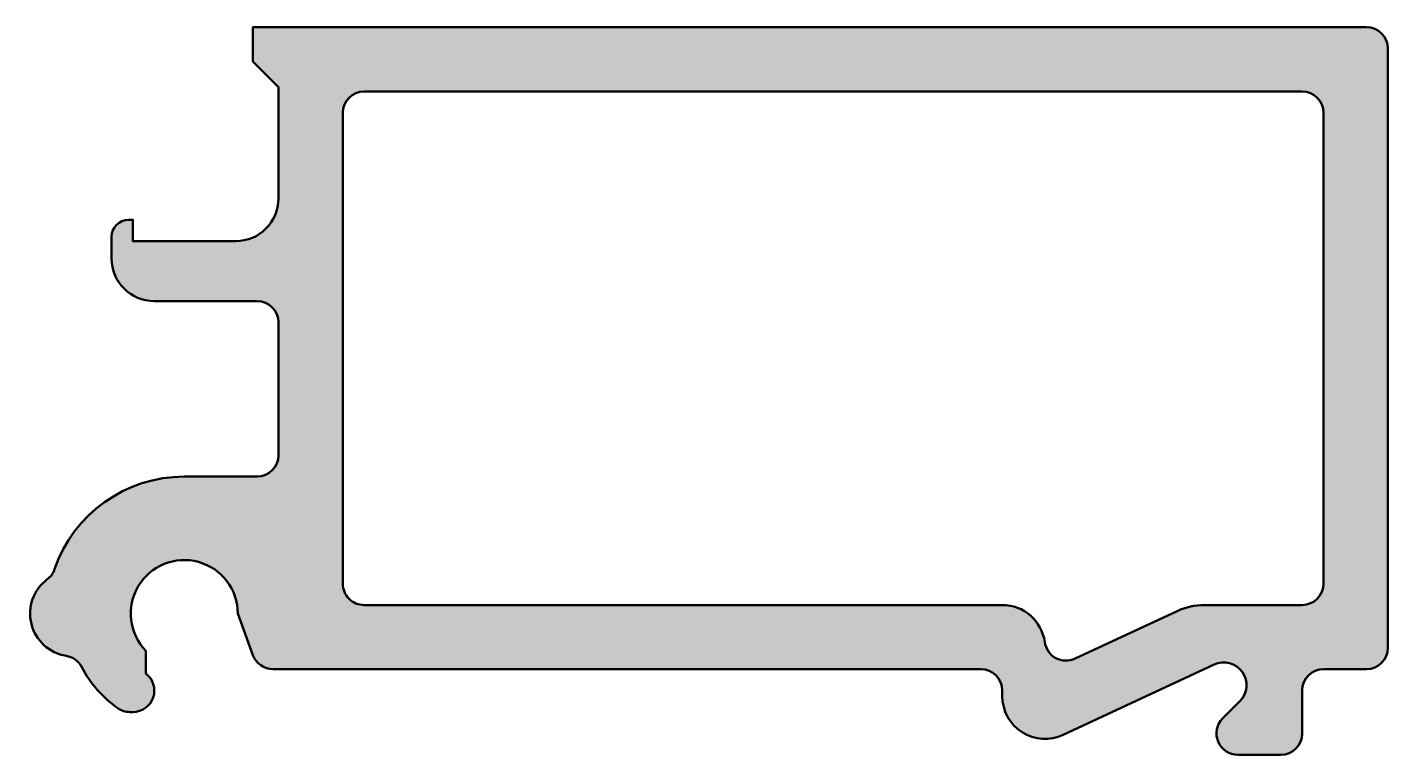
# Model space of a CAD drawing. Extents: x -4.8 to 27, y -17 to 0.
import ezdxf

# ---------------------------------------------------------------- set-up
doc = ezdxf.new("R2010")
doc.units = 0
doc.layers.add('0S-Alu contour', color=7, linetype='Continuous', lineweight=50)
doc.layers.add('0S-Alu hatch', color=252, linetype='Continuous', lineweight=25)

# ---------------------------------------------------------------- blocks, each defined once
blk = doc.blocks.new('489760__158B1BDE_DEB6_4974_B2EC_4543B3A52C9B_')
at = {"layer": '0S-Alu hatch'}
h = blk.add_hatch(color=256, dxfattribs=at)
edge = h.paths.add_edge_path()
edge.add_line((0.5, -0.8000000000000003), (0.5, 0))
edge.add_line((0.5, 0), (26.5, 0))
edge.add_ellipse((26.5, -0.5000000000000017), major_axis=(-0.5000000000000017, 0), ratio=1, start_angle=180, end_angle=270, ccw=False)
edge.add_line((27, -0.5000000000000002), (27, -14.5))
edge.add_ellipse((26.5, -14.5), major_axis=(-0.5, 0), ratio=1, start_angle=90, end_angle=180, ccw=False)
edge.add_line((26.5, -15), (25.5, -15))
edge.add_arc((25.5, -15.5), 0.5, 90, 180)
edge.add_line((25, -15.5), (25, -16.5))
edge.add_ellipse((24.5, -16.49999999999999), major_axis=(-0.5000000000000036, 0), ratio=1, start_angle=90.0000000000004, end_angle=180, ccw=False)
edge.add_line((24.5, -17), (23.5, -17))
edge.add_ellipse((23.5, -16.5), major_axis=(-0.5, 0), ratio=1, start_angle=-45, end_angle=90.0000000000004, ccw=False)
edge.add_line((23.14644660940672, -16.14644660940673), (23.54485807962982, -15.74803513918362))
edge.add_arc((23.17031235137953, -15.37348941093333), 0.5296876486204662, 314.9999999999996, 474.9999999999998)
edge.add_line((22.94645667805403, -14.89342937029147), (19.42261826174071, -16.53662220991916))
edge.add_ellipse((19, -15.6303144228825), major_axis=(-1.000000000000008, 0), ratio=1, start_angle=0, end_angle=115.0000000000002, ccw=False)
edge.add_line((18, -15.6303144228825), (18, -15.5))
edge.add_arc((17.5, -15.5), 0.5, 0, 90)
edge.add_line((17.5, -15), (0.9732650736509285, -15))
edge.add_ellipse((0.9732650736509233, -14.5), major_axis=(-0.5, 0), ratio=1, start_angle=19.999999999999773, end_angle=90.00000000000063, ccw=False)
edge.add_line((0.5034187632579683, -14.67101007166283), (0.1500000000000057, -13.70000000000001))
edge.add_arc((-1.099999999999993, -13.70000000000001), 1.249999999999999, 0, 223.9455195623088)
edge.add_line((-1.999999999999994, -14.56746757864488), (-1.999999999999992, -15.1))
edge.add_ellipse((-2.299999999999991, -15.5), major_axis=(-0.4999999999999994, 0), ratio=1, start_angle=90.00000000000023, end_angle=233.13010235415618, ccw=False)
edge.add_line((-2.29999999999999, -16), (-2.364911064067349, -16))
edge.add_ellipse((-2.364911064067351, -15.50000000000001), major_axis=(-0.4999999999999894, 0), ratio=1, start_angle=54.90319877241478, end_angle=90.00000000000023, ccw=False)
edge.add_ellipse((-1.099999999999982, -13.69999999999999), major_axis=(-2.700000000000013, 0), ratio=1, start_angle=27.573437528206227, end_angle=54.90319877241518, ccw=False)
edge.add_arc((-3.936538461538449, -15.18123244503117), 0.4999999999999975, 27.573437528206, 80.92702519445328)
edge.add_ellipse((-3.699999999999988, -13.7), major_axis=(-1.000000000000001, 0), ratio=1, start_angle=-53.13010235415578, end_angle=80.92702519445322, ccw=False)
edge.add_arc((-4.599999999999993, -12.50000000000001), 0.5000000000000009, 306.8698976458445, 341.0753555839491)
edge.add_ellipse((-1.099999999999996, -13.7), major_axis=(-3.199999999999994, 0), ratio=1, start_angle=269.99999999999994, end_angle=341.0753555839488, ccw=False)
edge.add_line((-1.099999999999994, -10.5), (0.6000000000000015, -10.5))
edge.add_arc((0.6000000000000006, -10), 0.5000000000000018, 270.0000000000001, 360)
edge.add_line((1.100000000000002, -10), (1.100000000000001, -6.900000000000007))
edge.add_arc((0.600000000000001, -6.900000000000007), 0.5000000000000006, 0, 89.99999999999994)
edge.add_line((0.6000000000000015, -6.400000000000007), (-1.799999999999997, -6.400000000000004))
edge.add_ellipse((-1.799999999999995, -5.400000000000003), major_axis=(-1, 0), ratio=1, start_angle=0, end_angle=89.99999999999989, ccw=False)
edge.add_line((-2.799999999999997, -5.400000000000004), (-2.799999999999997, -4.900000000000005))
edge.add_ellipse((-2.399999999999995, -4.900000000000005), major_axis=(-0.4000000000000013, 0), ratio=1, start_angle=270.0000000000004, end_angle=360, ccw=False)
edge.add_line((-2.399999999999998, -4.500000000000005), (-2.299999999999997, -4.500000000000005))
edge.add_line((-2.299999999999997, -4.500000000000005), (-2.299999999999997, -5.000000000000004))
edge.add_line((-2.299999999999997, -5.000000000000004), (0.1000000000000014, -5.000000000000004))
edge.add_arc((0.1000000000000015, -4.000000000000004), 1, 270, 360)
edge.add_line((1.100000000000001, -4.000000000000004), (1.100000000000001, -1.399999999999999))
edge.add_line((1.100000000000001, -1.399999999999999), (0.5, -0.8000000000000003))
edge = h.paths.add_edge_path()
edge.add_line((25, -1.500000000000001), (3.100000000000001, -1.5))
edge.add_arc((3.100000000000001, -1.999999999999999), 0.4999999999999999, 90, 180)
edge.add_line((2.600000000000001, -1.999999999999999), (2.600000000000001, -13))
edge.add_arc((3.1, -13), 0.4999999999999992, 180, 270.0000000000001)
edge.add_line((3.100000000000001, -13.5), (18, -13.5))
edge.add_ellipse((18, -14.5), major_axis=(-1.000000000000001, 0), ratio=1, start_angle=187.6612405053626, end_angle=270, ccw=False)
edge.add_arc((19.48661041805936, -14.30002633944093), 0.5000000000000011, 187.6612405053628, 294.9999999999997)
edge.add_line((19.6979195489297, -14.75318023295926), (22.08398783250999, -13.64053831944502))
edge.add_ellipse((22.71791522512103, -14.99999999999998), major_axis=(-1.499999999999981, 0), ratio=1, start_angle=270, end_angle=295.00000000000006, ccw=False)
edge.add_line((22.71791522512103, -13.5), (25, -13.5))
edge.add_arc((25, -13), 0.5, 270, 360)
edge.add_line((25.5, -13), (25.5, -2))
edge.add_arc((25, -2), 0.5, 0, 90)
at = {"layer": '0S-Alu contour', "color": 7}
for points in [[(0.5, -0.8000000000000003), (0.5, 0), (26.5, 0)], [(27, -0.5000000000000002), (27, -14.5)], [(1.100000000000001, -4.000000000000004), (1.100000000000001, -1.399999999999999), (0.5, -0.8000000000000003)], [(25, -1.500000000000001), (3.100000000000001, -1.5)], [(2.600000000000001, -1.999999999999999), (2.600000000000001, -13)], [(25.5, -13), (25.5, -2)], [(-2.399999999999998, -4.500000000000005), (-2.299999999999997, -4.500000000000005), (-2.299999999999997, -5.000000000000004), (0.1000000000000014, -5.000000000000004)], [(-2.799999999999997, -5.400000000000004), (-2.799999999999997, -4.900000000000005)], [(0.6000000000000015, -6.400000000000007), (-1.799999999999997, -6.400000000000004)], [(1.100000000000002, -10), (1.100000000000001, -6.900000000000007)], [(-1.099999999999994, -10.5), (0.6000000000000015, -10.5)], [(3.100000000000001, -13.5), (18, -13.5)], [(19.6979195489297, -14.75318023295926), (22.08398783250999, -13.64053831944502)], [(22.71791522512103, -13.5), (25, -13.5)], [(0.5034187632579683, -14.67101007166283), (0.1500000000000057, -13.70000000000001)], [(-1.999999999999994, -14.56746757864488), (-1.999999999999992, -15.1)], [(22.94645667805403, -14.89342937029147), (19.42261826174071, -16.53662220991916)], [(17.5, -15), (0.9732650736509285, -15)], [(26.5, -15), (25.5, -15)], [(18, -15.6303144228825), (18, -15.5)], [(25, -15.5), (25, -16.5)], [(23.14644660940672, -16.14644660940673), (23.54485807962982, -15.74803513918362)], [(-2.29999999999999, -16), (-2.364911064067349, -16)], [(24.5, -17), (23.5, -17)]]:
    blk.add_lwpolyline(points, dxfattribs=at)
at = {"layer": '0S-Alu contour', "color": 7, "extrusion": (0, 0, -1)}
for centre, radius, start, end in [((-26.5, -0.5000000000000017), 0.5000000000000017, 90, 180), ((2.399999999999995, -4.900000000000005), 0.4000000000000013, 0, 89.99999999999962), ((1.799999999999995, -5.400000000000003), 1, 270.0000000000001, 0), ((1.099999999999996, -13.7), 3.199999999999994, 18.92464441605119, 90.00000000000006), ((3.699999999999988, -13.7), 1.000000000000001, 279.0729748055468, 53.1301023541559), ((-18, -14.5), 1.000000000000001, 90, 172.3387594946374), ((-22.71791522512103, -14.99999999999998), 1.499999999999982, 64.99999999999996, 90), ((-26.5, -14.5), 0.5, 180, 270), ((-0.9732650736509233, -14.5), 0.5, 269.9999999999994, 340.0000000000002), ((1.099999999999982, -13.69999999999999), 2.700000000000013, 305.0968012275848, 332.4265624717938), ((2.299999999999991, -15.5), 0.4999999999999994, 126.8698976458438, 269.9999999999998), ((-19, -15.6303144228825), 1.000000000000008, 244.9999999999998, 0), ((2.364911064067351, -15.50000000000001), 0.4999999999999894, 269.9999999999998, 305.0968012275852), ((-23.5, -16.5), 0.5, 269.9999999999996, 45), ((-24.5, -16.49999999999999), 0.5000000000000036, 180, 269.9999999999996)]:
    blk.add_arc(centre, radius, start, end, dxfattribs=at)
at = {"layer": '0S-Alu contour', "color": 7}
for centre, radius, start, end in [((3.100000000000001, -1.999999999999999), 0.4999999999999999, 90, 180), ((25, -2), 0.5, 0, 90), ((0.1000000000000015, -4.000000000000004), 1, 270, 0), ((0.600000000000001, -6.900000000000007), 0.5000000000000006, 0, 89.99999999999994), ((0.6000000000000006, -10), 0.5000000000000018, 270.0000000000001, 0), ((-4.599999999999993, -12.50000000000001), 0.5000000000000009, 306.8698976458445, 341.0753555839491), ((-1.099999999999993, -13.70000000000001), 1.249999999999999, 0, 223.9455195623088), ((3.1, -13), 0.4999999999999992, 180, 270.0000000000001), ((25, -13), 0.5, 270, 0), ((19.48661041805936, -14.30002633944093), 0.5000000000000011, 187.6612405053628, 294.9999999999997), ((-3.936538461538449, -15.18123244503117), 0.4999999999999975, 27.573437528206, 80.92702519445328), ((23.17031235137953, -15.37348941093333), 0.5296876486204662, 314.9999999999996, 114.9999999999998), ((17.5, -15.5), 0.5, 0, 90), ((25.5, -15.5), 0.5, 90, 180)]:
    blk.add_arc(centre, radius, start, end, dxfattribs=at)
blk = doc.blocks.new('489760__1C7ACDE0_83ED_46F2_A832_DC80AEA4773D_')
at = {"layer": '0S-Alu contour', "color": 7}
blk.add_blockref('489760__158B1BDE_DEB6_4974_B2EC_4543B3A52C9B_', (0, 0), dxfattribs=at)

msp = doc.modelspace()

# ---------------------------------------------------------------- block references
at = {"layer": '0S-Alu contour', "color": 7}
msp.add_blockref('489760__1C7ACDE0_83ED_46F2_A832_DC80AEA4773D_', (0, 0), dxfattribs=at)

doc.saveas('drawing.dxf')
